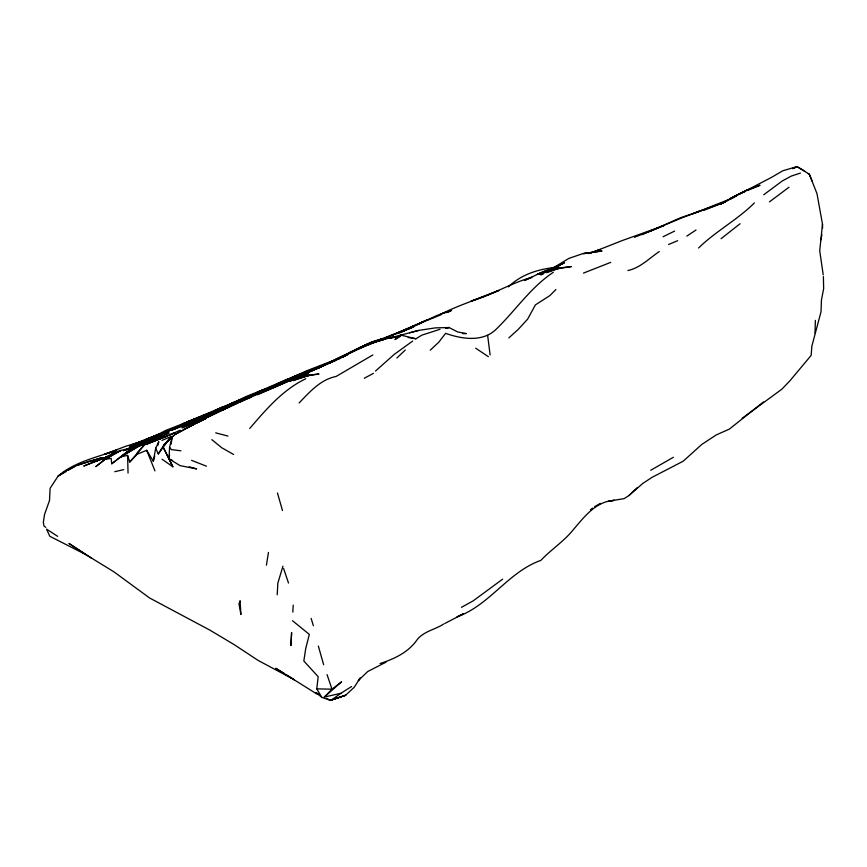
<?xml version="1.0" encoding="UTF-8"?>
<svg xmlns="http://www.w3.org/2000/svg" width="867" height="867" viewBox="0 0 867 867"><rect width="100%" height="100%" fill="white"/><g stroke="black" fill="none" stroke-linecap="round" stroke-linejoin="round"><path stroke-width="1.3" d="M815.023 332.993L815.37 320.411M171.135 444.132L172.1 437.434L169.574 447.329L169 458.86L172.858 466.793L162.118 459.25M277.223 594.762L277.83 583.209L282.935 566.173M823.216 274.893L819.727 250.769L822.49 224.195L816.974 193.601L809.269 174.148L808.142 173.454M326.48 698.282L330.034 700.211L321.83 697.371L316.78 688.864L318.167 676.683L303.829 661.001L305.748 648.375L309.335 634.395L292.515 620.729M293.209 605.155L292.818 612.135M169.585 454.839L169 458.86L180.087 465.622L196.646 468.928L189.244 466.804M266.418 565.154L268.467 552.42M820.962 239.823L821.905 234.686M137.354 454.145L146.686 450.309L153.307 461.201L155.702 448.196L158.802 441.704L157.707 445.605M153.307 461.201L154.77 455.999M400.847 335.106L400.521 336.223L394.951 339.561L400.847 335.106L415.932 338.78L421.915 335.117L440.002 329.308M155.702 448.196L158.26 453.94L163.885 444.999L171.308 436.426L161.912 440.425M158.26 453.94L165.933 443.644M168.241 440.544L171.308 436.426M129.736 462.024L144.128 445.237L137.354 452.693L136.173 455.392L129.736 462.024L127.612 455.403L120.99 456.779L111.724 463.769L111.171 458.361L104.734 459.456L95.803 466.641L113.133 453.235C124.219 448.564 136.477 447.86 147.488 442.961M249.718 428.471C266.061 409.495 282.74 389.76 305.78 378.749M299.115 402.927C309.671 392.036 320.497 379.529 336.114 376.451L372.843 354.961M324.334 697.046L331.985 689.178L341.609 681.787L324.334 697.046L340.85 693.318L351.601 686.523M555.92 289.502L549.895 295.582L535.405 304.881L527.624 319.154L518.173 329.449L508.821 337.913M698.585 248.005C715.643 231.229 737.373 219.925 754.377 202.911M396.869 358.038L405.29 349.997M608.818 501.18L624.24 498.59L628.857 495.588L642.848 483.396L652.06 477.338L683.174 461.211L701.88 444.359L716.391 434.855L729.375 429.1L763.448 401.941M628.857 495.588L637.332 487.579M430.227 350.181L438.778 342.216L445.627 333.34C461.97 339.138 483.428 342.595 496.889 328.528C515.887 309.952 530.799 287.324 553.319 272.281M375.509 371.033L394.203 354.419L412.703 341.045M590.438 509.839L592.508 508.16M740.05 223.751L721.084 238.696M508.387 286.89C521.23 274.416 538.299 269.117 555.823 267.339M769.462 201.87L789.003 187.239M111.724 463.769L129.335 449.973M120.036 457.516L130.722 449.442L169.13 432.926L156.374 438.648L160.276 437.011L158.303 438.041M120.99 456.779L139.522 445.714L120.99 456.779L130.722 449.442L151.183 440.685M659.288 251.56C649.199 258.301 640.182 267.968 627.936 270.515M502.632 579.178L473.014 600.961L461.461 607.323M763.719 194.782L782.251 180.986L791.3 176.077L800.447 173.086M340.85 693.318L331.259 700.146L345.608 695.269L354.17 687.314L360.206 678.005L358.288 680.595L367.673 671.557L385.956 662.182M742.228 418.252L781.796 389.25L789.761 380.971L811.154 355.394L811.87 346.15L821.027 311.741L821.45 300.025L823.65 288.668L823.39 276.595M686.794 236.106L696.017 230.015M104.734 459.456L120.979 450.385L104.734 459.456L115.246 452.541L103.877 460.019L113.133 453.235L103.693 458.318M673.366 457.277L650.727 470.261M65.957 471.583L58.078 476.135L50.113 488.273L49.517 500.487L44.542 514.478L43.35 522.237L43.968 526.02L45.799 527.364M68.211 470.282L76.101 465.731L67.724 469.892L58.078 476.135C74.085 462.089 96.497 457.353 116.059 450.472L104.105 454.427L116.796 450.125L106.359 453.701M594.686 506.664L600.419 503.391M258.279 392.187L245.773 397.465L335.605 360.022L327.878 363.468L371.726 342.194L383.247 339.929M674.634 231.066L663.038 236.767M443.915 623.893C435.234 629.594 424.462 631.013 417.45 639.272C408.791 652.157 394.409 658.931 380.06 663.537M342.725 357.02L346.919 354.701M343.094 356.976L344.112 356.424M364.313 378.25L373.406 373.363M335.941 359.036L348.772 353.346L320.519 366.914M319.804 367.37L329.688 362.146M282.306 382.109L306.04 371.033L339.615 358.06M720.011 204.417L723.165 202.759M724.216 202.217L731.336 198.489M733.71 197.253L736.083 196.007L730.426 198.966M720.249 204.298L728.161 200.158M283.791 381.307L298.714 375.238M792.752 168.653L797.228 166.746L804.663 171.07M444.977 623.395L463.271 613.89L457.017 616.892C489.757 605.22 508.181 571.917 540.867 560.375C551.336 549.299 564.558 540.943 573.932 528.924C584.846 516.233 596.084 501.332 614.324 500.357L609.165 501.126M196.516 421.806L216.804 411.478L245.014 399.405L216.804 411.478L196.495 421.828M353.476 350.983L322.199 365.993L335.41 360.509M332.993 360.975L316.964 368.67C344.221 356.64 370.133 338.899 400.521 336.223L390.768 337.751L418.609 330.425L435.375 327.878L448.987 327.52L457.613 331.92L466.403 333.6L462.664 333.611M339.517 358.288L345.077 355.459M342.985 356.597L350.203 352.934M562.51 263.46L549.147 270.146L554.826 267.957M210.573 414.632L181.918 427.81L193.84 423.031M196.159 423.389L205.793 418.577L183.858 429.338L194.956 423.985M549.147 270.146L562.239 263.59M334.12 360.986L338.412 358.851M257.564 394.734L295.105 378.099C270.526 389.933 244.537 398.452 220.391 411.175M283.65 381.263L288.212 378.998M238.783 402.104L222.44 410.199L224.889 409.072M649.621 231.532L680.595 217.715L703.343 209.955M276.074 385.587L287.757 379.854L273.734 386.183M369.472 343.917L372.821 342.281L364.411 345.369L370.621 343.408M294.303 378.445L320.66 366.925M343.029 356.673L345.456 355.492M188.822 423.432L194.717 420.928L165.868 431.853L131.199 447.74L163.722 433.392M346.182 354.896L371.282 343.224L362.612 346.367L382.477 339.29L394.507 337.415M145.537 441.476L155.767 436.567M317.983 368.009L324.529 364.877M792.785 168.491L796.274 166.822L782.738 170.788L771.565 177.356L720.553 203.886L722.991 202.77M254.009 394.073L262.354 390.096L246.163 396.501L221.941 408.054L234.61 402.277L225.897 406.092L234.057 402.689L191.293 420.896L218.451 410.167M342.476 356.109L372.615 341.587L382.542 338.683L375.335 341.37L409.788 327.921L402.201 331.14L427.778 319.728L386.075 337.837M200.602 417.558L234.61 402.277L198.597 418.067L242.316 398.961L170.398 430.086L190.252 422.034M210.388 412.551L186.145 422.467M254.399 394.723L270.645 387.43L240.484 401.378L244.472 399.524M359.252 347.765L349.813 352.533L371.022 342.498L359.252 347.765L371.997 342.432L368.052 344.101L383.062 339.463L378.088 341.034M550.773 269.464L564.471 262.712L555.346 267.177L558.586 265.974L544.595 271.035L524.383 280.507L531.818 277.353C510.63 283.108 492.022 295.094 470.998 301.152L498.937 290.423C479.646 298.682 459.662 304.729 440.859 314.168L446.191 312.087L437.12 315.404L399.405 332.56M228.52 405.897L201.794 417.211L232.952 403.74M546.676 270.97L559.204 265.129L551.683 268.846L568.936 258.377L582.743 253.652L602.034 250.975L583.491 253.608L591.673 252.611L600.322 249.479L588.52 253.619M283.021 381.382L276.172 384.547L300.134 374.002L284.159 380.851L287.638 379.28M318.026 368.009L336.114 359.653M326.09 364.313L313.334 369.819M345.76 355.297L342.563 356.77L347.765 354.495L343.083 356.521M171.807 429.664L182.189 424.895L129.454 446.429L144.334 441.162M233.407 405.192L238.002 403.079M240.3 402.028L243.746 400.456M168.415 435.57L180.238 430.162M382.477 339.29L357.128 349.379L357.735 349.119M329.688 362.97L336.429 359.881M215.58 410.286L223.632 406.612L214.951 410.394M181.528 425.99L195.53 419.606L170.669 430.455M273.658 386.216L290.282 379.789M227.349 407.956L232.258 405.713M170.3 434.725L174.798 432.666L145.656 444.619L167.472 435.993L150.143 442.289L161.761 438.052M337.642 359.328L342.465 357.117M126.214 449.8L161.804 434.302M231.316 405.799L194.804 423.324L219.253 411.695M298.768 376.527L307.872 372.387M173.151 429.772L180.358 426.521M257.781 393.098L283.292 382.239M414.61 325.526L406.135 329.341L414.957 325.418M148.712 442.408L157.317 438.561M315.761 369.212L273.257 387.495M322.416 366.21L332.95 361.506M337.501 359.577L340.623 358.179M221.746 408.53L227.739 405.854L218.657 409.538L219.611 409.148M249.598 396.425L309.692 371.26M322.361 365.581L337.23 359.068M256.87 392.383L285.568 379.93L298.822 375.205M393.119 334.9L413.581 326.967M418.902 323.64L427.778 319.728M383.918 338.769L393.38 334.749M392.09 335.345L402.548 330.771M209.305 413.906L220.543 409.061M191.293 422.424L200.396 418.458M211.353 412.54L247.084 396.923M232.594 404.726L207.3 416.279L219.015 410.004L235 403.827L225.919 407.262M284.159 380.851L287.107 379.573M208.167 414.404L195.194 420.018L216.663 410.329L244.104 399.644L209.554 413.494M311.882 370.653L316.813 368.518M167.244 431.636L159.788 434.811M244.895 399.925L251.387 397.129M703.43 210.453L725.484 201.935M271.469 386.747L257.889 392.567L293.284 378.001L284.387 381.643M292.873 377.752L336.244 359.957M166.096 432.384L169.65 430.856M399.925 332.646L405.604 330.229M381.827 339.571L385.382 338.065M397.552 333.578L403.339 331.129M327.672 363.674L313.247 369.775L326.003 364.324M123.461 450.547L156.515 436.968M583.48 273.083L610.726 262.365M256.914 393.217L270.049 387.701M321.928 366.427L282.967 382.65L318.785 367.326L284.203 381.675L285.221 381.274M127.568 449.03L131.979 447.177M745.078 191.542L738.857 194.165L747.191 189.992L760.023 185.235L747.571 190.491M409.766 328.441L402.44 331.508L424.418 321.505M142.08 444.706L130.722 449.442L138.427 446.267L130.093 448.521L144.887 443.871L131.524 448.694M145.569 440.729L158.78 435.245M668.565 244.483L677.658 240.712M543.36 272.346L538.938 274.167L543.479 272.379M109.372 455.977L96.692 460.908L108.375 456.28M160.211 435.147L147.91 440.198L158.141 436.079M164.286 433.283L168.025 431.755M641.851 234.675L663.959 225.604L622.571 240.441L591.673 252.611M426.737 320.562L432.806 318.102M433.142 317.961L441.292 314.656M379.215 340.493L390.117 336.06M700.048 210.865L693.275 213.607L733.244 197.741M643.444 233.722L682.6 217.595L722.959 202.683M204.699 415.163L182.189 424.039L184.92 422.955M171.276 430.216L173.563 429.284M448.185 311.882L451.588 310.516M191.412 421.568L193.742 420.636M634.46 237.309L642.317 234.166M219.318 409.582L222.288 408.39M182.113 426.152L187.64 423.93M298.313 375.834L266.006 389.391M104.766 457.722L83.958 465.969L104.766 457.722L93.094 461.472L107.183 457.039M233.331 402.635L245.491 397.855M446.288 312.684L450.071 311.21M312.109 370.22L304.165 373.319L312.77 369.971M104.192 458.004L109.134 456.085M174.917 428.916L180.91 426.607M368.052 344.101L372.821 342.281M255.05 393.911L260.718 391.754M236.279 401.41L187.684 421.698L197.156 418.132L165.868 430.368L156.721 435.147L145.721 439.634L158.878 434.129L131.936 444.804L147.596 439.526L138.525 442.929L145.721 440.219L125.888 446.212L105.2 454.091M334.814 360.639L291.485 377.546M285.406 381.599L259.84 391.483L280.55 383.225L267.827 388.048L276.887 384.742M543.143 273.994L540.726 274.861L545.072 272.466L560.049 267.925L571.396 266.57L549.884 269.919L560.049 267.925L546.763 272.693M366.242 345.207L385.23 338.726L375.324 341.576L382.943 339.994M405.095 329.753L413.396 327.043M373.894 341.945L379.659 340.764M373.276 342.064L379.605 340.774M371.726 342.194L384.363 338.78M409.592 332.787L418.609 330.425M446.451 328.181L448.987 327.52L445.475 328.29M114.78 471.691L123.721 469.632M372.908 341.858L375.476 341.555M316.78 688.864L331.985 689.178L327.054 674.613M180.91 450.807L171.417 449.594L169.574 447.329M408.227 337.501L415.932 338.78M191.574 460.344L206.411 466.186M215.699 432.861L227.967 436.068M172.511 460.442L169 458.86L163.234 447.274L172.858 466.793M286.663 675.025L294.347 679.771L258.084 660.394L234.068 644.571L209.977 630.179L149.536 597.948L114.021 571.895L86.136 554.772L49.82 536.294L46.558 529.119L57.666 536.359M319.359 694.424L315.805 692.495L321.83 697.371M233.624 454.481L221.822 447.805L211.83 439.656M797.228 166.746L809.269 174.148L812.227 181.192M284.474 673.67L275.695 668.251L317.322 694.283M91.154 557.947L68.948 543.446L86.136 554.772M475.658 348.176L488.37 356.684M146.686 450.309L154.965 470.911M323.651 664.729L318.362 646.11M282.479 510.555L277.473 493.009M283.596 568.481L288.505 583.036M311.134 618.388L313.388 625.703M487.633 335.366L490.104 354.896M822.49 224.195L822.599 227.837M127.612 455.403L128.045 473.057M290.965 644.127L290.954 645.536L291.615 632.531L290.965 644.127M240.072 600.961L238.967 603.8L240.928 614.508L240.072 600.961M165.304 443.557L163.885 444.999L174.679 434.692L194.143 424.136L174.679 434.692L165.304 443.557M734.913 195.975L729.711 198.814L747.191 189.992L734.913 195.975M295.213 379.583L293.23 380.591L310.115 374.999L319.023 373.97L302.334 376.625L310.115 374.999L295.213 379.583M295.148 378.955L289.611 381.339L308.284 373.439L295.148 378.955M544.454 271.544L537.182 274.297L558.749 266.646L544.454 271.544M130.971 447.816L123.558 450.569L130.971 447.816M345.608 695.269L330.544 700.254L345.608 695.269M89.084 461.331L76.849 465.438L102.187 457.613L89.084 461.331"/></g></svg>
